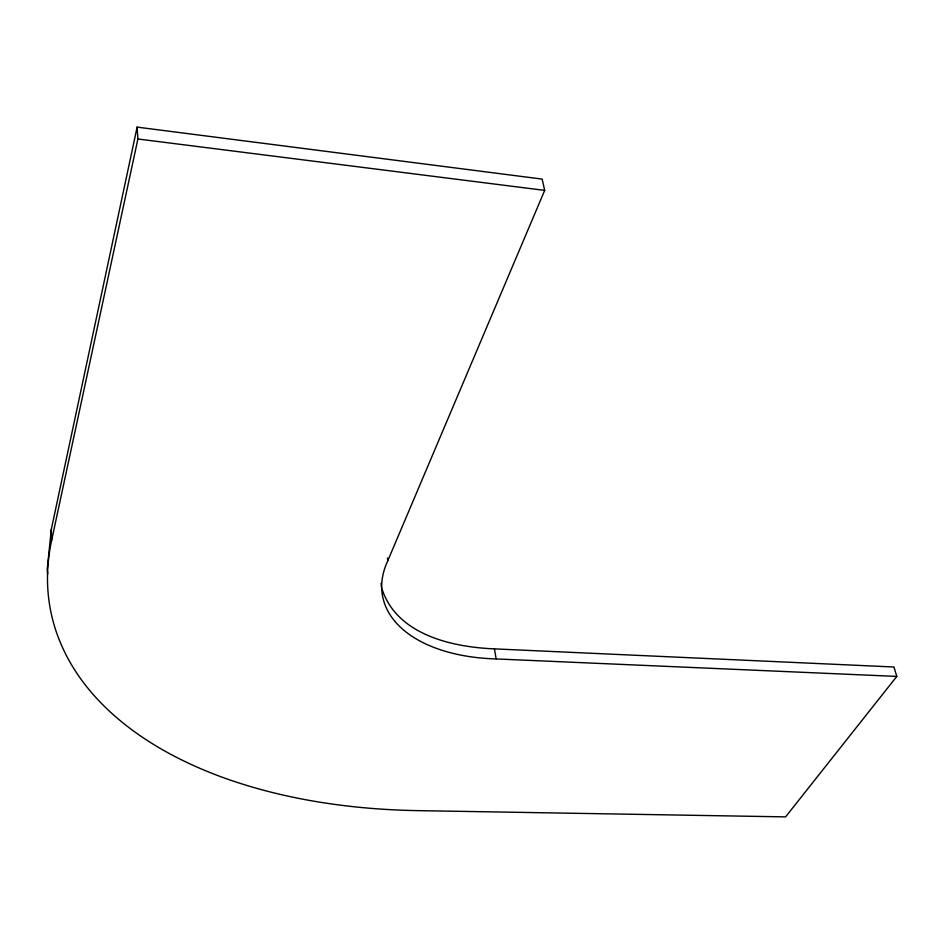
<?xml version="1.0" encoding="UTF-8"?>
<svg xmlns="http://www.w3.org/2000/svg" width="944" height="944" viewBox="0 0 944 944"><rect width="100%" height="100%" fill="white"/><g stroke="black" fill="none" stroke-linecap="round" stroke-linejoin="round"><path stroke-width="1.42" d="M381.99 588.926C396.775 634.651 451.905 647.136 494.408 648.87L893.921 666.995L896.8 676.423L496.155 658.936A156.551 89.078 -10.9 0 1 387.831 560.642L544.688 190.393L542.139 179.089L137.116 127.121L51.283 529.478L47.2 569.657L47.719 573.751M896.8 676.423L785.585 816.879L417.059 810.613A490.55 284.085 -11 0 1 51.578 540.582L137.895 138.992L137.116 127.121M137.895 138.992L544.688 190.393M494.408 648.87L496.155 658.936M387.453 557.998L387.831 560.642M381.057 583.38L381.506 587.557M51.283 529.478L51.578 540.582"/></g></svg>
